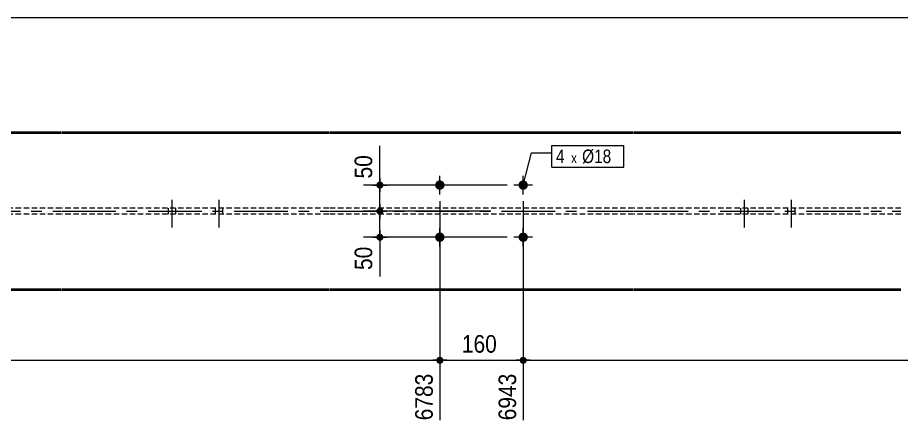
# Model space of a CAD drawing. Header units: millimetres. Extents: x 2 to 410, y 5 to 282.
# Drawn here: x 174.9 to 305.4, y 222.6 to 282 of the extents above; entities that cross this region are included whole.
import ezdxf

# ---------------------------------------------------------------- set-up
doc = ezdxf.new("R2010")
doc.units = ezdxf.units.MM
for name, pattern in [('AXES', [12.7, 7.9375, -1.5875, 1.5875, -1.5875]), ('CACHE2', [1.190625, 0.79375, -0.396875]), ('INTERROMPUX2', [9.525, 6.35, -3.175])]:
    doc.linetypes.add(name, pattern=pattern)
for name, color, linetype, lineweight in [('Axe', 1, 'Continuous', 0), ('Boulon', 7, 'Continuous', 0), ('Cache', 7, 'Continuous', 0), ('Cotation', 7, 'Continuous', 0), ('Désignation boulon', 3, 'Continuous', 0), ('Feuille dessin', 5, 'Continuous', 0), ('Piece', 2, 'Continuous', 0)]:
    doc.layers.add(name, color=color, linetype=linetype, lineweight=lineweight)
doc.styles.add('ARIAL', font='ARIAL.TTF')
doc.styles.add('COMIC_SANS_MS', font='COMIC.TTF')

# ---------------------------------------------------------------- blocks, each defined once
blk = doc.blocks.new('*A21')
at = {"layer": 'Boulon', "linetype": 'INTERROMPUX2', "lineweight": 0}
for p, q in [((282.205688, 255.134615), (282.205688, 251.057692)), ((282.205688, 255.134615), (282.205688, 251.057692)), ((281.667227, 253.923077), (281.667227, 253)), ((281.667227, 253.923077), (281.667227, 253)), ((282.74415, 253.923077), (282.74415, 253)), ((282.74415, 253.923077), (282.74415, 253))]:
    blk.add_line(p, q, dxfattribs=at)
blk = doc.blocks.new('*A22')
at = {"layer": 'Boulon', "linetype": 'INTERROMPUX2', "lineweight": 0}
for p, q in [((289.128765, 255.134615), (289.128765, 251.057692)), ((289.128765, 255.134615), (289.128765, 251.057692)), ((288.590304, 253.923077), (288.590304, 253)), ((288.590304, 253.923077), (288.590304, 253)), ((289.667227, 253.923077), (289.667227, 253)), ((289.667227, 253.923077), (289.667227, 253))]:
    blk.add_line(p, q, dxfattribs=at)
blk = doc.blocks.new('*A25')
at = {"layer": 'Boulon', "linetype": 'INTERROMPUX2', "lineweight": 0}
for p, q in [((197.702664, 255.134615), (197.702664, 251.057692)), ((197.702664, 255.134615), (197.702664, 251.057692)), ((197.164203, 253.923077), (197.164203, 253)), ((197.164203, 253.923077), (197.164203, 253)), ((198.241126, 253.923077), (198.241126, 253)), ((198.241126, 253.923077), (198.241126, 253))]:
    blk.add_line(p, q, dxfattribs=at)
blk = doc.blocks.new('*A26')
at = {"layer": 'Boulon', "linetype": 'INTERROMPUX2', "lineweight": 0}
for p, q in [((204.625741, 255.134615), (204.625741, 251.057692)), ((204.625741, 255.134615), (204.625741, 251.057692)), ((204.08728, 253.923077), (204.08728, 253)), ((204.08728, 253.923077), (204.08728, 253)), ((205.164203, 253.923077), (205.164203, 253)), ((205.164203, 253.923077), (205.164203, 253))]:
    blk.add_line(p, q, dxfattribs=at)
blk = doc.blocks.new('*A29')
at = {"layer": 'Boulon'}
for points in [[(237.3, 258), (237.33, 258), (237.36, 257.99), (237.4, 257.99), (237.43, 257.98), (237.46, 257.97), (237.5, 257.96), (237.53, 257.95), (237.56, 257.93), (237.59, 257.92), (237.62, 257.9), (237.65, 257.88), (237.67, 257.86), (237.7, 257.84), (237.73, 257.82), (237.75, 257.8), (237.77, 257.77), (237.8, 257.75), (237.82, 257.72), (237.84, 257.69), (237.86, 257.66), (237.87, 257.63), (237.89, 257.6), (237.9, 257.57), (237.91, 257.54), (237.92, 257.51), (237.93, 257.48), (237.94, 257.44), (237.95, 257.41), (237.95, 257.38), (237.95, 257.34), (237.95, 257.31), (237.95, 257.27), (237.95, 257.24), (237.95, 257.21), (237.94, 257.17), (237.93, 257.14), (237.92, 257.11), (237.91, 257.07), (237.9, 257.04), (237.89, 257.01), (237.87, 256.98), (237.86, 256.95), (237.84, 256.92), (237.82, 256.9), (237.8, 256.87), (237.77, 256.84), (237.75, 256.82), (237.73, 256.79), (237.7, 256.77), (237.67, 256.75), (237.65, 256.73), (237.62, 256.71), (237.59, 256.7), (237.56, 256.68), (237.53, 256.67), (237.5, 256.66), (237.46, 256.65), (237.43, 256.64), (237.4, 256.63), (237.36, 256.62), (237.33, 256.62), (237.3, 256.62), (237.26, 256.62), (237.23, 256.62), (237.19, 256.62), (237.16, 256.62), (237.13, 256.63), (237.09, 256.64), (237.06, 256.65), (237.03, 256.66), (237, 256.67), (236.97, 256.68), (236.94, 256.7), (236.91, 256.71), (236.88, 256.73), (236.85, 256.75), (236.82, 256.77), (236.8, 256.79), (236.77, 256.82), (236.75, 256.84), (236.73, 256.87), (236.71, 256.9), (236.69, 256.92), (236.67, 256.95), (236.65, 256.98), (236.64, 257.01), (236.62, 257.04), (236.61, 257.07), (236.6, 257.11), (236.59, 257.14), (236.58, 257.17), (236.58, 257.21), (236.57, 257.24), (236.57, 257.27), (236.57, 257.31), (236.57, 257.34), (236.57, 257.38), (236.58, 257.41), (236.58, 257.44), (236.59, 257.48), (236.6, 257.51), (236.61, 257.54), (236.62, 257.57), (236.64, 257.6), (236.65, 257.63), (236.67, 257.66), (236.69, 257.69), (236.71, 257.72), (236.73, 257.75), (236.75, 257.77), (236.77, 257.8), (236.8, 257.82), (236.82, 257.84), (236.85, 257.86), (236.88, 257.88), (236.91, 257.9), (236.94, 257.92), (236.97, 257.93), (237, 257.95), (237.03, 257.96), (237.06, 257.97), (237.09, 257.98), (237.13, 257.99), (237.16, 257.99), (237.19, 258), (237.23, 258), (237.26, 258)], [(249.6, 258), (249.64, 258), (249.67, 257.99), (249.7, 257.99), (249.74, 257.98), (249.77, 257.97), (249.8, 257.96), (249.83, 257.95), (249.87, 257.93), (249.9, 257.92), (249.93, 257.9), (249.95, 257.88), (249.98, 257.86), (250.01, 257.84), (250.03, 257.82), (250.06, 257.8), (250.08, 257.77), (250.1, 257.75), (250.13, 257.72), (250.15, 257.69), (250.16, 257.66), (250.18, 257.63), (250.2, 257.6), (250.21, 257.57), (250.22, 257.54), (250.23, 257.51), (250.24, 257.48), (250.25, 257.44), (250.25, 257.41), (250.26, 257.38), (250.26, 257.34), (250.26, 257.31), (250.26, 257.27), (250.26, 257.24), (250.25, 257.21), (250.25, 257.17), (250.24, 257.14), (250.23, 257.11), (250.22, 257.07), (250.21, 257.04), (250.2, 257.01), (250.18, 256.98), (250.16, 256.95), (250.15, 256.92), (250.13, 256.9), (250.1, 256.87), (250.08, 256.84), (250.06, 256.82), (250.03, 256.79), (250.01, 256.77), (249.98, 256.75), (249.95, 256.73), (249.93, 256.71), (249.9, 256.7), (249.87, 256.68), (249.83, 256.67), (249.8, 256.66), (249.77, 256.65), (249.74, 256.64), (249.7, 256.63), (249.67, 256.62), (249.64, 256.62), (249.6, 256.62), (249.57, 256.62), (249.54, 256.62), (249.5, 256.62), (249.47, 256.62), (249.43, 256.63), (249.4, 256.64), (249.37, 256.65), (249.34, 256.66), (249.3, 256.67), (249.27, 256.68), (249.24, 256.7), (249.21, 256.71), (249.18, 256.73), (249.16, 256.75), (249.13, 256.77), (249.1, 256.79), (249.08, 256.82), (249.06, 256.84), (249.03, 256.87), (249.01, 256.9), (248.99, 256.92), (248.98, 256.95), (248.96, 256.98), (248.94, 257.01), (248.93, 257.04), (248.92, 257.07), (248.91, 257.11), (248.9, 257.14), (248.89, 257.17), (248.88, 257.21), (248.88, 257.24), (248.88, 257.27), (248.88, 257.31), (248.88, 257.34), (248.88, 257.38), (248.88, 257.41), (248.89, 257.44), (248.9, 257.48), (248.91, 257.51), (248.92, 257.54), (248.93, 257.57), (248.94, 257.6), (248.96, 257.63), (248.98, 257.66), (248.99, 257.69), (249.01, 257.72), (249.03, 257.75), (249.06, 257.77), (249.08, 257.8), (249.1, 257.82), (249.13, 257.84), (249.16, 257.86), (249.18, 257.88), (249.21, 257.9), (249.24, 257.92), (249.27, 257.93), (249.3, 257.95), (249.34, 257.96), (249.37, 257.97), (249.4, 257.98), (249.43, 257.99), (249.47, 257.99), (249.5, 258), (249.54, 258), (249.57, 258)], [(237.3, 250.31), (237.33, 250.3), (237.36, 250.3), (237.4, 250.29), (237.43, 250.29), (237.46, 250.28), (237.5, 250.27), (237.53, 250.25), (237.56, 250.24), (237.59, 250.23), (237.62, 250.21), (237.65, 250.19), (237.67, 250.17), (237.7, 250.15), (237.73, 250.13), (237.75, 250.1), (237.77, 250.08), (237.8, 250.05), (237.82, 250.03), (237.84, 250), (237.86, 249.97), (237.87, 249.94), (237.89, 249.91), (237.9, 249.88), (237.91, 249.85), (237.92, 249.82), (237.93, 249.78), (237.94, 249.75), (237.95, 249.72), (237.95, 249.68), (237.95, 249.65), (237.95, 249.62), (237.95, 249.58), (237.95, 249.55), (237.95, 249.51), (237.94, 249.48), (237.93, 249.45), (237.92, 249.41), (237.91, 249.38), (237.9, 249.35), (237.89, 249.32), (237.87, 249.29), (237.86, 249.26), (237.84, 249.23), (237.82, 249.2), (237.8, 249.18), (237.77, 249.15), (237.75, 249.13), (237.73, 249.1), (237.7, 249.08), (237.67, 249.06), (237.65, 249.04), (237.62, 249.02), (237.59, 249), (237.56, 248.99), (237.53, 248.98), (237.5, 248.96), (237.46, 248.95), (237.43, 248.94), (237.4, 248.94), (237.36, 248.93), (237.33, 248.93), (237.3, 248.92), (237.26, 248.92), (237.23, 248.92), (237.19, 248.93), (237.16, 248.93), (237.13, 248.94), (237.09, 248.94), (237.06, 248.95), (237.03, 248.96), (237, 248.98), (236.97, 248.99), (236.94, 249), (236.91, 249.02), (236.88, 249.04), (236.85, 249.06), (236.82, 249.08), (236.8, 249.1), (236.77, 249.13), (236.75, 249.15), (236.73, 249.18), (236.71, 249.2), (236.69, 249.23), (236.67, 249.26), (236.65, 249.29), (236.64, 249.32), (236.62, 249.35), (236.61, 249.38), (236.6, 249.41), (236.59, 249.45), (236.58, 249.48), (236.58, 249.51), (236.57, 249.55), (236.57, 249.58), (236.57, 249.62), (236.57, 249.65), (236.57, 249.68), (236.58, 249.72), (236.58, 249.75), (236.59, 249.78), (236.6, 249.82), (236.61, 249.85), (236.62, 249.88), (236.64, 249.91), (236.65, 249.94), (236.67, 249.97), (236.69, 250), (236.71, 250.03), (236.73, 250.05), (236.75, 250.08), (236.77, 250.1), (236.8, 250.13), (236.82, 250.15), (236.85, 250.17), (236.88, 250.19), (236.91, 250.21), (236.94, 250.23), (236.97, 250.24), (237, 250.25), (237.03, 250.27), (237.06, 250.28), (237.09, 250.29), (237.13, 250.29), (237.16, 250.3), (237.19, 250.3), (237.23, 250.31), (237.26, 250.31)], [(249.6, 250.31), (249.64, 250.3), (249.67, 250.3), (249.7, 250.29), (249.74, 250.29), (249.77, 250.28), (249.8, 250.27), (249.83, 250.25), (249.87, 250.24), (249.9, 250.23), (249.93, 250.21), (249.95, 250.19), (249.98, 250.17), (250.01, 250.15), (250.03, 250.13), (250.06, 250.1), (250.08, 250.08), (250.1, 250.05), (250.13, 250.03), (250.15, 250), (250.16, 249.97), (250.18, 249.94), (250.2, 249.91), (250.21, 249.88), (250.22, 249.85), (250.23, 249.82), (250.24, 249.78), (250.25, 249.75), (250.25, 249.72), (250.26, 249.68), (250.26, 249.65), (250.26, 249.62), (250.26, 249.58), (250.26, 249.55), (250.25, 249.51), (250.25, 249.48), (250.24, 249.45), (250.23, 249.41), (250.22, 249.38), (250.21, 249.35), (250.2, 249.32), (250.18, 249.29), (250.16, 249.26), (250.15, 249.23), (250.13, 249.2), (250.1, 249.18), (250.08, 249.15), (250.06, 249.13), (250.03, 249.1), (250.01, 249.08), (249.98, 249.06), (249.95, 249.04), (249.93, 249.02), (249.9, 249), (249.87, 248.99), (249.83, 248.98), (249.8, 248.96), (249.77, 248.95), (249.74, 248.94), (249.7, 248.94), (249.67, 248.93), (249.64, 248.93), (249.6, 248.92), (249.57, 248.92), (249.54, 248.92), (249.5, 248.93), (249.47, 248.93), (249.43, 248.94), (249.4, 248.94), (249.37, 248.95), (249.34, 248.96), (249.3, 248.98), (249.27, 248.99), (249.24, 249), (249.21, 249.02), (249.18, 249.04), (249.16, 249.06), (249.13, 249.08), (249.1, 249.1), (249.08, 249.13), (249.06, 249.15), (249.03, 249.18), (249.01, 249.2), (248.99, 249.23), (248.98, 249.26), (248.96, 249.29), (248.94, 249.32), (248.93, 249.35), (248.92, 249.38), (248.91, 249.41), (248.9, 249.45), (248.89, 249.48), (248.88, 249.51), (248.88, 249.55), (248.88, 249.58), (248.88, 249.62), (248.88, 249.65), (248.88, 249.68), (248.88, 249.72), (248.89, 249.75), (248.9, 249.78), (248.91, 249.82), (248.92, 249.85), (248.93, 249.88), (248.94, 249.91), (248.96, 249.94), (248.98, 249.97), (248.99, 250), (249.01, 250.03), (249.03, 250.05), (249.06, 250.08), (249.08, 250.1), (249.1, 250.13), (249.13, 250.15), (249.16, 250.17), (249.18, 250.19), (249.21, 250.21), (249.24, 250.23), (249.27, 250.24), (249.3, 250.25), (249.34, 250.27), (249.37, 250.28), (249.4, 250.29), (249.43, 250.29), (249.47, 250.3), (249.5, 250.3), (249.54, 250.31), (249.57, 250.31)]]:
    blk.add_hatch(color=256, dxfattribs=at).paths.add_polyline_path(points, flags=17)
at = {"layer": 'Boulon', "linetype": 'Continuous', "lineweight": 0}
for p, q in [((237.26, 255.92), (237.26, 258.69)), ((249.57, 255.92), (249.57, 258.69)), ((238.65, 257.31), (235.88, 257.31)), ((250.95, 257.31), (248.18, 257.31)), ((237.26, 248.23), (237.26, 251)), ((249.57, 248.23), (249.57, 251)), ((238.65, 249.62), (235.88, 249.62)), ((250.95, 249.62), (248.18, 249.62))]:
    blk.add_line(p, q, dxfattribs=at)
blk = doc.blocks.new('*A32')
at = {"layer": 'Axe', "color": 1, "linetype": 'AXES', "lineweight": 15}
for p, q in [((141.994282, 253.461538), (181.374229, 253.461538)), ((181.474229, 253.461538), (220.854176, 253.461538)), ((220.954176, 253.461538), (265.877253, 253.461538)), ((265.977253, 253.461538), (305.3572, 253.461538))]:
    blk.add_line(p, q, dxfattribs=at)
at = {"layer": 'Cache', "color": 7, "linetype": 'CACHE2', "lineweight": 20}
for p, q in [((181.374229, 253.923077), (141.994282, 253.923077)), ((220.854176, 253.923077), (181.474229, 253.923077)), ((265.877253, 253.923077), (220.954176, 253.923077)), ((305.3572, 253.923077), (265.977253, 253.923077)), ((181.374229, 253), (141.994282, 253)), ((220.854176, 253), (181.474229, 253)), ((265.877253, 253), (220.954176, 253)), ((305.3572, 253), (265.977253, 253))]:
    blk.add_line(p, q, dxfattribs=at)
at = {"layer": 'Piece', "color": 2, "linetype": 'Continuous', "lineweight": 40}
for p, q in [((181.374229, 265), (141.994282, 265)), ((220.854176, 265), (181.474229, 265)), ((265.877253, 265), (220.954176, 265)), ((305.3572, 265), (265.977253, 265)), ((141.994282, 241.923077), (181.374229, 241.923077)), ((181.474229, 241.923077), (220.854176, 241.923077)), ((220.954176, 241.923077), (265.877253, 241.923077)), ((265.977253, 241.923077), (305.3572, 241.923077))]:
    blk.add_line(p, q, dxfattribs=at)
blk = doc.blocks.new('*A33')
at = {"layer": 'Feuille dessin', "linetype": 'Continuous', "lineweight": 0}
blk.add_line((405, 282), (5, 282), dxfattribs=at)
blk = doc.blocks.new('*A85')
at = {"layer": 'Cotation'}
for points in [[(228.38, 252.94), (228.35, 252.94), (228.33, 252.95), (228.3, 252.95), (228.28, 252.96), (228.25, 252.96), (228.23, 252.97), (228.21, 252.98), (228.18, 252.99), (228.16, 253), (228.14, 253.02), (228.12, 253.03), (228.1, 253.04), (228.07, 253.06), (228.06, 253.08), (228.04, 253.09), (228.02, 253.11), (228, 253.13), (227.99, 253.15), (227.97, 253.17), (227.96, 253.19), (227.95, 253.22), (227.93, 253.24), (227.92, 253.26), (227.92, 253.29), (227.91, 253.31), (227.9, 253.34), (227.89, 253.36), (227.89, 253.39), (227.89, 253.41), (227.89, 253.44), (227.88, 253.46), (227.89, 253.49), (227.89, 253.51), (227.89, 253.54), (227.89, 253.56), (227.9, 253.59), (227.91, 253.61), (227.92, 253.64), (227.92, 253.66), (227.93, 253.68), (227.95, 253.71), (227.96, 253.73), (227.97, 253.75), (227.99, 253.77), (228, 253.79), (228.02, 253.81), (228.04, 253.83), (228.06, 253.85), (228.07, 253.86), (228.1, 253.88), (228.12, 253.89), (228.14, 253.91), (228.16, 253.92), (228.18, 253.93), (228.21, 253.94), (228.23, 253.95), (228.25, 253.96), (228.28, 253.97), (228.3, 253.97), (228.33, 253.98), (228.35, 253.98), (228.38, 253.98), (228.4, 253.98), (228.43, 253.98), (228.46, 253.98), (228.48, 253.98), (228.51, 253.97), (228.53, 253.97), (228.56, 253.96), (228.58, 253.95), (228.6, 253.94), (228.63, 253.93), (228.65, 253.92), (228.67, 253.91), (228.69, 253.89), (228.71, 253.88), (228.73, 253.86), (228.75, 253.85), (228.77, 253.83), (228.79, 253.81), (228.81, 253.79), (228.82, 253.77), (228.84, 253.75), (228.85, 253.73), (228.86, 253.71), (228.87, 253.68), (228.89, 253.66), (228.89, 253.64), (228.9, 253.61), (228.91, 253.59), (228.91, 253.56), (228.92, 253.54), (228.92, 253.51), (228.92, 253.49), (228.92, 253.46), (228.92, 253.44), (228.92, 253.41), (228.92, 253.39), (228.91, 253.36), (228.91, 253.34), (228.9, 253.31), (228.89, 253.29), (228.89, 253.26), (228.87, 253.24), (228.86, 253.22), (228.85, 253.19), (228.84, 253.17), (228.82, 253.15), (228.81, 253.13), (228.79, 253.11), (228.77, 253.09), (228.75, 253.08), (228.73, 253.06), (228.71, 253.04), (228.69, 253.03), (228.67, 253.02), (228.65, 253), (228.63, 252.99), (228.6, 252.98), (228.58, 252.97), (228.56, 252.96), (228.53, 252.96), (228.51, 252.95), (228.48, 252.95), (228.46, 252.94), (228.43, 252.94), (228.4, 252.94)], [(228.38, 249.1), (228.35, 249.1), (228.33, 249.1), (228.3, 249.11), (228.28, 249.11), (228.25, 249.12), (228.23, 249.13), (228.21, 249.13), (228.18, 249.15), (228.16, 249.16), (228.14, 249.17), (228.12, 249.18), (228.1, 249.2), (228.07, 249.21), (228.06, 249.23), (228.04, 249.25), (228.02, 249.27), (228, 249.29), (227.99, 249.31), (227.97, 249.33), (227.96, 249.35), (227.95, 249.37), (227.93, 249.39), (227.92, 249.42), (227.92, 249.44), (227.91, 249.46), (227.9, 249.49), (227.89, 249.51), (227.89, 249.54), (227.89, 249.56), (227.89, 249.59), (227.88, 249.62), (227.89, 249.64), (227.89, 249.67), (227.89, 249.69), (227.89, 249.72), (227.9, 249.74), (227.91, 249.77), (227.92, 249.79), (227.92, 249.81), (227.93, 249.84), (227.95, 249.86), (227.96, 249.88), (227.97, 249.9), (227.99, 249.93), (228, 249.95), (228.02, 249.96), (228.04, 249.98), (228.06, 250), (228.07, 250.02), (228.1, 250.03), (228.12, 250.05), (228.14, 250.06), (228.16, 250.07), (228.18, 250.09), (228.21, 250.1), (228.23, 250.1), (228.25, 250.11), (228.28, 250.12), (228.3, 250.13), (228.33, 250.13), (228.35, 250.13), (228.38, 250.13), (228.4, 250.14), (228.43, 250.13), (228.46, 250.13), (228.48, 250.13), (228.51, 250.13), (228.53, 250.12), (228.56, 250.11), (228.58, 250.1), (228.6, 250.1), (228.63, 250.09), (228.65, 250.07), (228.67, 250.06), (228.69, 250.05), (228.71, 250.03), (228.73, 250.02), (228.75, 250), (228.77, 249.98), (228.79, 249.96), (228.81, 249.95), (228.82, 249.93), (228.84, 249.9), (228.85, 249.88), (228.86, 249.86), (228.87, 249.84), (228.89, 249.81), (228.89, 249.79), (228.9, 249.77), (228.91, 249.74), (228.91, 249.72), (228.92, 249.69), (228.92, 249.67), (228.92, 249.64), (228.92, 249.62), (228.92, 249.59), (228.92, 249.56), (228.92, 249.54), (228.91, 249.51), (228.91, 249.49), (228.9, 249.46), (228.89, 249.44), (228.89, 249.42), (228.87, 249.39), (228.86, 249.37), (228.85, 249.35), (228.84, 249.33), (228.82, 249.31), (228.81, 249.29), (228.79, 249.27), (228.77, 249.25), (228.75, 249.23), (228.73, 249.21), (228.71, 249.2), (228.69, 249.18), (228.67, 249.17), (228.65, 249.16), (228.63, 249.15), (228.6, 249.13), (228.58, 249.13), (228.56, 249.12), (228.53, 249.11), (228.51, 249.11), (228.48, 249.1), (228.46, 249.1), (228.43, 249.1), (228.4, 249.1)]]:
    blk.add_hatch(color=256, dxfattribs=at).paths.add_polyline_path(points, flags=17)
at = {"layer": 'Cotation', "linetype": 'Continuous', "lineweight": 0}
for p, q in [((228.4, 254.5), (228.4, 252.42)), ((228.4, 253.46), (228.4, 254.5)), ((244.77, 253.46), (225.98, 253.46)), ((227.36, 253.46), (229.44, 253.46)), ((228.4, 249.62), (228.4, 253.46)), ((228.4, 250.66), (228.4, 248.58)), ((247.18, 249.62), (225.98, 249.62)), ((227.36, 249.62), (229.44, 249.62)), ((228.4, 249.62), (228.4, 243.81)), ((228.4, 249.62), (228.4, 243.81))]:
    blk.add_line(p, q, dxfattribs=at)
at = {"layer": 'Cotation'}
for p in [(228.4, 253.46), (228.4, 249.62)]:
    blk.add_point(p, dxfattribs=at)
at = {"layer": 'Cotation', "style": 'ARIAL', "width": 0.85}
blk.add_text('50', height=2.6, rotation=90.0002, dxfattribs=at).set_placement((227.28, 244.78))
blk = doc.blocks.new('*A86')
at = {"layer": 'Cotation'}
for points in [[(228.38, 256.79), (228.35, 256.79), (228.33, 256.79), (228.3, 256.8), (228.28, 256.8), (228.25, 256.81), (228.23, 256.82), (228.21, 256.83), (228.18, 256.84), (228.16, 256.85), (228.14, 256.86), (228.12, 256.88), (228.1, 256.89), (228.07, 256.91), (228.06, 256.92), (228.04, 256.94), (228.02, 256.96), (228, 256.98), (227.99, 257), (227.97, 257.02), (227.96, 257.04), (227.95, 257.06), (227.93, 257.09), (227.92, 257.11), (227.92, 257.13), (227.91, 257.16), (227.9, 257.18), (227.89, 257.21), (227.89, 257.23), (227.89, 257.26), (227.89, 257.28), (227.88, 257.31), (227.89, 257.33), (227.89, 257.36), (227.89, 257.38), (227.89, 257.41), (227.9, 257.43), (227.91, 257.46), (227.92, 257.48), (227.92, 257.51), (227.93, 257.53), (227.95, 257.55), (227.96, 257.58), (227.97, 257.6), (227.99, 257.62), (228, 257.64), (228.02, 257.66), (228.04, 257.68), (228.06, 257.69), (228.07, 257.71), (228.1, 257.73), (228.12, 257.74), (228.14, 257.75), (228.16, 257.77), (228.18, 257.78), (228.21, 257.79), (228.23, 257.8), (228.25, 257.81), (228.28, 257.81), (228.3, 257.82), (228.33, 257.82), (228.35, 257.83), (228.38, 257.83), (228.4, 257.83), (228.43, 257.83), (228.46, 257.83), (228.48, 257.82), (228.51, 257.82), (228.53, 257.81), (228.56, 257.81), (228.58, 257.8), (228.6, 257.79), (228.63, 257.78), (228.65, 257.77), (228.67, 257.75), (228.69, 257.74), (228.71, 257.73), (228.73, 257.71), (228.75, 257.69), (228.77, 257.68), (228.79, 257.66), (228.81, 257.64), (228.82, 257.62), (228.84, 257.6), (228.85, 257.58), (228.86, 257.55), (228.87, 257.53), (228.89, 257.51), (228.89, 257.48), (228.9, 257.46), (228.91, 257.43), (228.91, 257.41), (228.92, 257.38), (228.92, 257.36), (228.92, 257.33), (228.92, 257.31), (228.92, 257.28), (228.92, 257.26), (228.92, 257.23), (228.91, 257.21), (228.91, 257.18), (228.9, 257.16), (228.89, 257.13), (228.89, 257.11), (228.87, 257.09), (228.86, 257.06), (228.85, 257.04), (228.84, 257.02), (228.82, 257), (228.81, 256.98), (228.79, 256.96), (228.77, 256.94), (228.75, 256.92), (228.73, 256.91), (228.71, 256.89), (228.69, 256.88), (228.67, 256.86), (228.65, 256.85), (228.63, 256.84), (228.6, 256.83), (228.58, 256.82), (228.56, 256.81), (228.53, 256.8), (228.51, 256.8), (228.48, 256.79), (228.46, 256.79), (228.43, 256.79), (228.4, 256.79)], [(228.38, 252.94), (228.35, 252.94), (228.33, 252.95), (228.3, 252.95), (228.28, 252.96), (228.25, 252.96), (228.23, 252.97), (228.21, 252.98), (228.18, 252.99), (228.16, 253), (228.14, 253.02), (228.12, 253.03), (228.1, 253.04), (228.07, 253.06), (228.06, 253.08), (228.04, 253.09), (228.02, 253.11), (228, 253.13), (227.99, 253.15), (227.97, 253.17), (227.96, 253.19), (227.95, 253.22), (227.93, 253.24), (227.92, 253.26), (227.92, 253.29), (227.91, 253.31), (227.9, 253.34), (227.89, 253.36), (227.89, 253.39), (227.89, 253.41), (227.89, 253.44), (227.88, 253.46), (227.89, 253.49), (227.89, 253.51), (227.89, 253.54), (227.89, 253.56), (227.9, 253.59), (227.91, 253.61), (227.92, 253.64), (227.92, 253.66), (227.93, 253.68), (227.95, 253.71), (227.96, 253.73), (227.97, 253.75), (227.99, 253.77), (228, 253.79), (228.02, 253.81), (228.04, 253.83), (228.06, 253.85), (228.07, 253.86), (228.1, 253.88), (228.12, 253.89), (228.14, 253.91), (228.16, 253.92), (228.18, 253.93), (228.21, 253.94), (228.23, 253.95), (228.25, 253.96), (228.28, 253.97), (228.3, 253.97), (228.33, 253.98), (228.35, 253.98), (228.38, 253.98), (228.4, 253.98), (228.43, 253.98), (228.46, 253.98), (228.48, 253.98), (228.51, 253.97), (228.53, 253.97), (228.56, 253.96), (228.58, 253.95), (228.6, 253.94), (228.63, 253.93), (228.65, 253.92), (228.67, 253.91), (228.69, 253.89), (228.71, 253.88), (228.73, 253.86), (228.75, 253.85), (228.77, 253.83), (228.79, 253.81), (228.81, 253.79), (228.82, 253.77), (228.84, 253.75), (228.85, 253.73), (228.86, 253.71), (228.87, 253.68), (228.89, 253.66), (228.89, 253.64), (228.9, 253.61), (228.91, 253.59), (228.91, 253.56), (228.92, 253.54), (228.92, 253.51), (228.92, 253.49), (228.92, 253.46), (228.92, 253.44), (228.92, 253.41), (228.92, 253.39), (228.91, 253.36), (228.91, 253.34), (228.9, 253.31), (228.89, 253.29), (228.89, 253.26), (228.87, 253.24), (228.86, 253.22), (228.85, 253.19), (228.84, 253.17), (228.82, 253.15), (228.81, 253.13), (228.79, 253.11), (228.77, 253.09), (228.75, 253.08), (228.73, 253.06), (228.71, 253.04), (228.69, 253.03), (228.67, 253.02), (228.65, 253), (228.63, 252.99), (228.6, 252.98), (228.58, 252.97), (228.56, 252.96), (228.53, 252.96), (228.51, 252.95), (228.48, 252.95), (228.46, 252.94), (228.43, 252.94), (228.4, 252.94)]]:
    blk.add_hatch(color=256, dxfattribs=at).paths.add_polyline_path(points, flags=17)
at = {"layer": 'Cotation', "linetype": 'Continuous', "lineweight": 0}
for p, q in [((228.4, 257.31), (228.4, 263.11)), ((228.4, 257.31), (228.4, 263.11)), ((247.18, 257.31), (225.98, 257.31)), ((227.36, 257.31), (229.44, 257.31)), ((228.4, 258.35), (228.4, 256.27)), ((228.4, 253.46), (228.4, 257.31)), ((228.4, 254.5), (228.4, 252.42)), ((244.77, 253.46), (225.98, 253.46)), ((227.36, 253.46), (229.44, 253.46)), ((228.4, 253.46), (228.4, 252.42))]:
    blk.add_line(p, q, dxfattribs=at)
at = {"layer": 'Cotation'}
for p in [(228.4, 257.31), (228.4, 253.46)]:
    blk.add_point(p, dxfattribs=at)
at = {"layer": 'Cotation', "style": 'ARIAL', "width": 0.85}
blk.add_text('50', height=2.6, rotation=90.0002, dxfattribs=at).set_placement((227.28, 258.28))
blk = doc.blocks.new('*A87')
at = {"layer": 'Cotation'}
blk.add_hatch(color=256, dxfattribs=at).paths.add_polyline_path([(237.24, 230.94), (237.21, 230.94), (237.19, 230.95), (237.16, 230.95), (237.14, 230.96), (237.11, 230.96), (237.09, 230.97), (237.06, 230.98), (237.04, 230.99), (237.02, 231), (236.99, 231.02), (236.97, 231.03), (236.95, 231.04), (236.93, 231.06), (236.91, 231.08), (236.89, 231.09), (236.88, 231.11), (236.86, 231.13), (236.84, 231.15), (236.83, 231.17), (236.82, 231.19), (236.8, 231.22), (236.79, 231.24), (236.78, 231.26), (236.77, 231.29), (236.76, 231.31), (236.76, 231.34), (236.75, 231.36), (236.75, 231.39), (236.74, 231.41), (236.74, 231.44), (236.74, 231.46), (236.74, 231.49), (236.74, 231.51), (236.75, 231.54), (236.75, 231.56), (236.76, 231.59), (236.76, 231.61), (236.77, 231.64), (236.78, 231.66), (236.79, 231.68), (236.8, 231.71), (236.82, 231.73), (236.83, 231.75), (236.84, 231.77), (236.86, 231.79), (236.88, 231.81), (236.89, 231.83), (236.91, 231.85), (236.93, 231.86), (236.95, 231.88), (236.97, 231.89), (236.99, 231.91), (237.02, 231.92), (237.04, 231.93), (237.06, 231.94), (237.09, 231.95), (237.11, 231.96), (237.14, 231.97), (237.16, 231.97), (237.19, 231.98), (237.21, 231.98), (237.24, 231.98), (237.26, 231.98), (237.29, 231.98), (237.31, 231.98), (237.34, 231.98), (237.36, 231.97), (237.39, 231.97), (237.41, 231.96), (237.44, 231.95), (237.46, 231.94), (237.48, 231.93), (237.51, 231.92), (237.53, 231.91), (237.55, 231.89), (237.57, 231.88), (237.59, 231.86), (237.61, 231.85), (237.63, 231.83), (237.65, 231.81), (237.66, 231.79), (237.68, 231.77), (237.69, 231.75), (237.71, 231.73), (237.72, 231.71), (237.73, 231.68), (237.74, 231.66), (237.75, 231.64), (237.76, 231.61), (237.77, 231.59), (237.77, 231.56), (237.78, 231.54), (237.78, 231.51), (237.78, 231.49), (237.78, 231.46), (237.78, 231.44), (237.78, 231.41), (237.78, 231.39), (237.77, 231.36), (237.77, 231.34), (237.76, 231.31), (237.75, 231.29), (237.74, 231.26), (237.73, 231.24), (237.72, 231.22), (237.71, 231.19), (237.69, 231.17), (237.68, 231.15), (237.66, 231.13), (237.65, 231.11), (237.63, 231.09), (237.61, 231.08), (237.59, 231.06), (237.57, 231.04), (237.55, 231.03), (237.53, 231.02), (237.51, 231), (237.48, 230.99), (237.46, 230.98), (237.44, 230.97), (237.41, 230.96), (237.39, 230.96), (237.36, 230.95), (237.34, 230.95), (237.31, 230.94), (237.29, 230.94), (237.26, 230.94)], flags=17)
at = {"layer": 'Cotation', "linetype": 'Continuous', "lineweight": 0}
for p, q in [((237.26, 254.92), (237.26, 222.61)), ((237.26, 232.5), (237.26, 230.42)), ((29.07, 231.46), (237.26, 231.46)), ((238.3, 231.46), (236.22, 231.46)), ((237.26, 231.46), (238.3, 231.46))]:
    blk.add_line(p, q, dxfattribs=at)
at = {"layer": 'Cotation'}
blk.add_point((237.26, 231.46), dxfattribs=at)
at = {"layer": 'Cotation', "style": 'ARIAL', "width": 0.85}
blk.add_text('6783', height=2.6, rotation=90.0002, dxfattribs=at).set_placement((236.22, 222.61))
blk = doc.blocks.new('*A88')
at = {"layer": 'Cotation'}
for points in [[(237.24, 230.94), (237.21, 230.94), (237.19, 230.95), (237.16, 230.95), (237.14, 230.96), (237.11, 230.96), (237.09, 230.97), (237.06, 230.98), (237.04, 230.99), (237.02, 231), (236.99, 231.02), (236.97, 231.03), (236.95, 231.04), (236.93, 231.06), (236.91, 231.08), (236.89, 231.09), (236.88, 231.11), (236.86, 231.13), (236.84, 231.15), (236.83, 231.17), (236.82, 231.19), (236.8, 231.22), (236.79, 231.24), (236.78, 231.26), (236.77, 231.29), (236.76, 231.31), (236.76, 231.34), (236.75, 231.36), (236.75, 231.39), (236.74, 231.41), (236.74, 231.44), (236.74, 231.46), (236.74, 231.49), (236.74, 231.51), (236.75, 231.54), (236.75, 231.56), (236.76, 231.59), (236.76, 231.61), (236.77, 231.64), (236.78, 231.66), (236.79, 231.68), (236.8, 231.71), (236.82, 231.73), (236.83, 231.75), (236.84, 231.77), (236.86, 231.79), (236.88, 231.81), (236.89, 231.83), (236.91, 231.85), (236.93, 231.86), (236.95, 231.88), (236.97, 231.89), (236.99, 231.91), (237.02, 231.92), (237.04, 231.93), (237.06, 231.94), (237.09, 231.95), (237.11, 231.96), (237.14, 231.97), (237.16, 231.97), (237.19, 231.98), (237.21, 231.98), (237.24, 231.98), (237.26, 231.98), (237.29, 231.98), (237.31, 231.98), (237.34, 231.98), (237.36, 231.97), (237.39, 231.97), (237.41, 231.96), (237.44, 231.95), (237.46, 231.94), (237.48, 231.93), (237.51, 231.92), (237.53, 231.91), (237.55, 231.89), (237.57, 231.88), (237.59, 231.86), (237.61, 231.85), (237.63, 231.83), (237.65, 231.81), (237.66, 231.79), (237.68, 231.77), (237.69, 231.75), (237.71, 231.73), (237.72, 231.71), (237.73, 231.68), (237.74, 231.66), (237.75, 231.64), (237.76, 231.61), (237.77, 231.59), (237.77, 231.56), (237.78, 231.54), (237.78, 231.51), (237.78, 231.49), (237.78, 231.46), (237.78, 231.44), (237.78, 231.41), (237.78, 231.39), (237.77, 231.36), (237.77, 231.34), (237.76, 231.31), (237.75, 231.29), (237.74, 231.26), (237.73, 231.24), (237.72, 231.22), (237.71, 231.19), (237.69, 231.17), (237.68, 231.15), (237.66, 231.13), (237.65, 231.11), (237.63, 231.09), (237.61, 231.08), (237.59, 231.06), (237.57, 231.04), (237.55, 231.03), (237.53, 231.02), (237.51, 231), (237.48, 230.99), (237.46, 230.98), (237.44, 230.97), (237.41, 230.96), (237.39, 230.96), (237.36, 230.95), (237.34, 230.95), (237.31, 230.94), (237.29, 230.94), (237.26, 230.94)], [(249.54, 230.94), (249.52, 230.94), (249.49, 230.95), (249.47, 230.95), (249.44, 230.96), (249.42, 230.96), (249.39, 230.97), (249.37, 230.98), (249.35, 230.99), (249.32, 231), (249.3, 231.02), (249.28, 231.03), (249.26, 231.04), (249.24, 231.06), (249.22, 231.08), (249.2, 231.09), (249.18, 231.11), (249.17, 231.13), (249.15, 231.15), (249.14, 231.17), (249.12, 231.19), (249.11, 231.22), (249.1, 231.24), (249.09, 231.26), (249.08, 231.29), (249.07, 231.31), (249.07, 231.34), (249.06, 231.36), (249.06, 231.39), (249.05, 231.41), (249.05, 231.44), (249.05, 231.46), (249.05, 231.49), (249.05, 231.51), (249.06, 231.54), (249.06, 231.56), (249.07, 231.59), (249.07, 231.61), (249.08, 231.64), (249.09, 231.66), (249.1, 231.68), (249.11, 231.71), (249.12, 231.73), (249.14, 231.75), (249.15, 231.77), (249.17, 231.79), (249.18, 231.81), (249.2, 231.83), (249.22, 231.85), (249.24, 231.86), (249.26, 231.88), (249.28, 231.89), (249.3, 231.91), (249.32, 231.92), (249.35, 231.93), (249.37, 231.94), (249.39, 231.95), (249.42, 231.96), (249.44, 231.97), (249.47, 231.97), (249.49, 231.98), (249.52, 231.98), (249.54, 231.98), (249.57, 231.98), (249.6, 231.98), (249.62, 231.98), (249.65, 231.98), (249.67, 231.97), (249.7, 231.97), (249.72, 231.96), (249.74, 231.95), (249.77, 231.94), (249.79, 231.93), (249.81, 231.92), (249.84, 231.91), (249.86, 231.89), (249.88, 231.88), (249.9, 231.86), (249.92, 231.85), (249.94, 231.83), (249.95, 231.81), (249.97, 231.79), (249.99, 231.77), (250, 231.75), (250.02, 231.73), (250.03, 231.71), (250.04, 231.68), (250.05, 231.66), (250.06, 231.64), (250.07, 231.61), (250.07, 231.59), (250.08, 231.56), (250.08, 231.54), (250.09, 231.51), (250.09, 231.49), (250.09, 231.46), (250.09, 231.44), (250.09, 231.41), (250.08, 231.39), (250.08, 231.36), (250.07, 231.34), (250.07, 231.31), (250.06, 231.29), (250.05, 231.26), (250.04, 231.24), (250.03, 231.22), (250.02, 231.19), (250, 231.17), (249.99, 231.15), (249.97, 231.13), (249.95, 231.11), (249.94, 231.09), (249.92, 231.08), (249.9, 231.06), (249.88, 231.04), (249.86, 231.03), (249.84, 231.02), (249.81, 231), (249.79, 230.99), (249.77, 230.98), (249.74, 230.97), (249.72, 230.96), (249.7, 230.96), (249.67, 230.95), (249.65, 230.95), (249.62, 230.94), (249.6, 230.94), (249.57, 230.94)]]:
    blk.add_hatch(color=256, dxfattribs=at).paths.add_polyline_path(points, flags=17)
at = {"layer": 'Cotation', "linetype": 'Continuous', "lineweight": 0}
for p, q in [((237.26, 254.92), (237.26, 222.61)), ((249.57, 254.92), (249.57, 222.61)), ((237.26, 232.5), (237.26, 230.42)), ((249.57, 232.5), (249.57, 230.42)), ((238.3, 231.46), (236.22, 231.46)), ((237.26, 231.46), (236.22, 231.46)), ((237.26, 231.46), (249.57, 231.46)), ((250.61, 231.46), (248.53, 231.46)), ((249.57, 231.46), (250.61, 231.46))]:
    blk.add_line(p, q, dxfattribs=at)
at = {"layer": 'Cotation'}
for p in [(237.26, 231.46), (249.57, 231.46)]:
    blk.add_point(p, dxfattribs=at)
at = {"layer": 'Cotation', "style": 'ARIAL', "width": 0.85}
blk.add_text('160', height=2.6, dxfattribs=at).set_placement((240.52, 232.58))
blk.add_text('6943', height=2.6, rotation=90.0002, dxfattribs=at).set_placement((248.53, 222.61))
blk = doc.blocks.new('*A89')
at = {"layer": 'Cotation'}
blk.add_hatch(color=256, dxfattribs=at).paths.add_polyline_path([(249.54, 230.94), (249.52, 230.94), (249.49, 230.95), (249.47, 230.95), (249.44, 230.96), (249.42, 230.96), (249.39, 230.97), (249.37, 230.98), (249.35, 230.99), (249.32, 231), (249.3, 231.02), (249.28, 231.03), (249.26, 231.04), (249.24, 231.06), (249.22, 231.08), (249.2, 231.09), (249.18, 231.11), (249.17, 231.13), (249.15, 231.15), (249.14, 231.17), (249.12, 231.19), (249.11, 231.22), (249.1, 231.24), (249.09, 231.26), (249.08, 231.29), (249.07, 231.31), (249.07, 231.34), (249.06, 231.36), (249.06, 231.39), (249.05, 231.41), (249.05, 231.44), (249.05, 231.46), (249.05, 231.49), (249.05, 231.51), (249.06, 231.54), (249.06, 231.56), (249.07, 231.59), (249.07, 231.61), (249.08, 231.64), (249.09, 231.66), (249.1, 231.68), (249.11, 231.71), (249.12, 231.73), (249.14, 231.75), (249.15, 231.77), (249.17, 231.79), (249.18, 231.81), (249.2, 231.83), (249.22, 231.85), (249.24, 231.86), (249.26, 231.88), (249.28, 231.89), (249.3, 231.91), (249.32, 231.92), (249.35, 231.93), (249.37, 231.94), (249.39, 231.95), (249.42, 231.96), (249.44, 231.97), (249.47, 231.97), (249.49, 231.98), (249.52, 231.98), (249.54, 231.98), (249.57, 231.98), (249.6, 231.98), (249.62, 231.98), (249.65, 231.98), (249.67, 231.97), (249.7, 231.97), (249.72, 231.96), (249.74, 231.95), (249.77, 231.94), (249.79, 231.93), (249.81, 231.92), (249.84, 231.91), (249.86, 231.89), (249.88, 231.88), (249.9, 231.86), (249.92, 231.85), (249.94, 231.83), (249.95, 231.81), (249.97, 231.79), (249.99, 231.77), (250, 231.75), (250.02, 231.73), (250.03, 231.71), (250.04, 231.68), (250.05, 231.66), (250.06, 231.64), (250.07, 231.61), (250.07, 231.59), (250.08, 231.56), (250.08, 231.54), (250.09, 231.51), (250.09, 231.49), (250.09, 231.46), (250.09, 231.44), (250.09, 231.41), (250.08, 231.39), (250.08, 231.36), (250.07, 231.34), (250.07, 231.31), (250.06, 231.29), (250.05, 231.26), (250.04, 231.24), (250.03, 231.22), (250.02, 231.19), (250, 231.17), (249.99, 231.15), (249.97, 231.13), (249.95, 231.11), (249.94, 231.09), (249.92, 231.08), (249.9, 231.06), (249.88, 231.04), (249.86, 231.03), (249.84, 231.02), (249.81, 231), (249.79, 230.99), (249.77, 230.98), (249.74, 230.97), (249.72, 230.96), (249.7, 230.96), (249.67, 230.95), (249.65, 230.95), (249.62, 230.94), (249.6, 230.94), (249.57, 230.94)], flags=17)
at = {"layer": 'Cotation', "linetype": 'Continuous', "lineweight": 0}
for p, q in [((249.57, 254.92), (249.57, 222.61)), ((249.57, 232.5), (249.57, 230.42)), ((250.61, 231.46), (248.53, 231.46)), ((249.57, 231.46), (248.53, 231.46)), ((249.57, 231.46), (384.76, 231.46))]:
    blk.add_line(p, q, dxfattribs=at)
at = {"layer": 'Cotation'}
blk.add_point((249.57, 231.46), dxfattribs=at)
blk = doc.blocks.new('*A90')
at = {"layer": 'Désignation boulon', "linetype": 'Continuous', "lineweight": 0}
for p, q in [((253.812161, 263.150292), (264.427786, 263.150292)), ((253.812161, 259.950292), (253.812161, 263.150292)), ((264.427786, 259.950292), (264.427786, 263.150292)), ((249.569561, 257.307692), (250.812161, 262.083626)), ((250.812161, 262.083626), (253.812161, 262.083626)), ((253.812161, 259.950292), (264.427786, 259.950292))]:
    blk.add_line(p, q, dxfattribs=at)
at = {"layer": 'Désignation boulon', "style": 'COMIC_SANS_MS', "width": 0.85}
for s, height, p in [('4', 2, (254.412161, 260.550292)), ('Ø18', 2, (258.270755, 260.550292)), ('x', 1.5, (256.64009, 260.550292))]:
    blk.add_text(s, height=height, dxfattribs=at).set_placement(p)

msp = doc.modelspace()

# ---------------------------------------------------------------- block references
at = {"lineweight": 0}
for name in ['*A33', '*A32', '*A86', '*A90', '*A29', '*A87', '*A25', '*A26', '*A85', '*A88', '*A89', '*A21', '*A22']:
    msp.add_blockref(name, (0, 0), dxfattribs=at)

doc.saveas('drawing.dxf')
